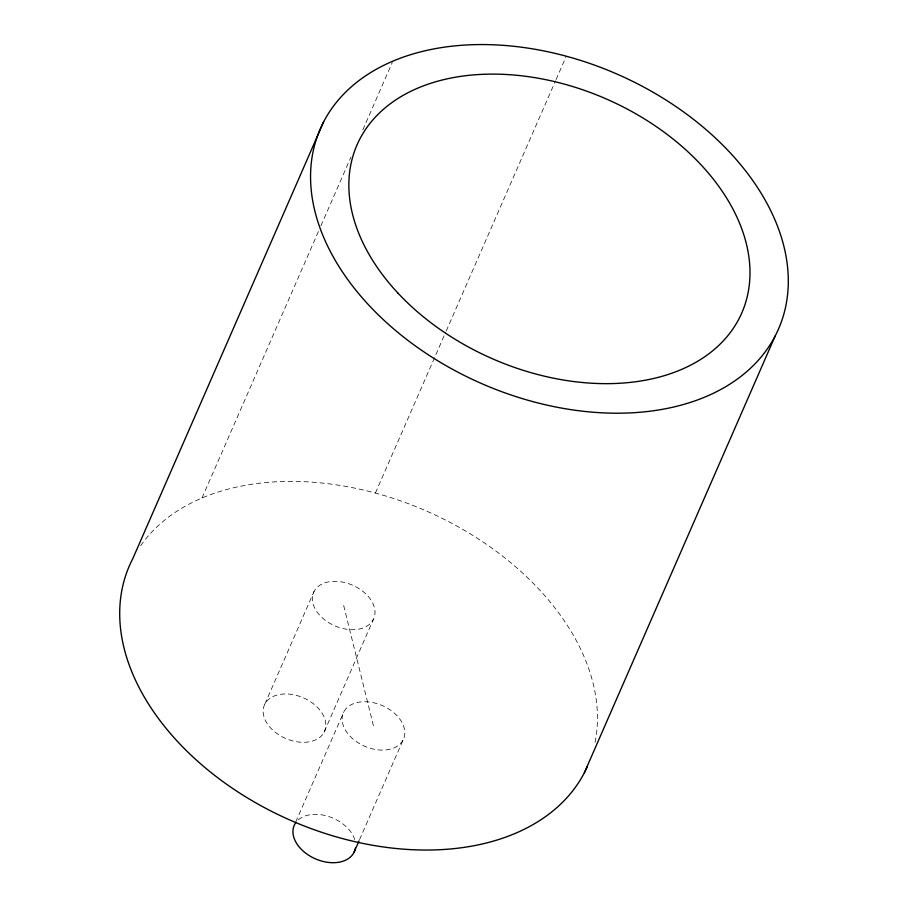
<?xml version="1.0" encoding="UTF-8"?>
<svg xmlns="http://www.w3.org/2000/svg" width="908" height="908" viewBox="0 0 908 908"><rect width="100%" height="100%" fill="white"/><g stroke="black" fill="none" stroke-linecap="round" stroke-linejoin="round"><path stroke-width="0.68" stroke-dasharray="4.54 3.41" d="M201.996 497.993L318.663 230.972M320.921 225.786L350.942 157.084M362.837 129.867L392.279 62.459M264.852 704.086L314.043 591.471M375.424 493.044L445.646 332.317M446.214 331.023L555.514 80.846M556.082 79.552L566.274 56.217M324.122 732.166A32.813 22.167 23.6 0 0 288.528 694.053A32.813 22.167 23.6 0 0 270.811 728.159A32.813 22.167 23.6 0 0 324.122 732.166L373.313 619.562A32.813 22.167 23.6 0 0 337.719 581.438A32.813 22.167 23.6 0 0 320.002 615.556A32.813 22.167 23.6 0 0 373.313 619.562M295.77 821.888L343.837 711.872M359.557 839.616L403.107 739.952A32.813 22.167 23.6 0 0 367.513 701.827A32.813 22.167 23.6 0 0 349.796 735.945A32.813 22.167 23.6 0 0 403.107 739.952M343.678 605.523L373.472 725.912M140.672 545.674A250.018 168.911 23.6 0 1 427.169 511.363A250.018 168.911 23.6 0 1 594.388 745.457M298.301 819.856A32.813 22.167 23.6 0 1 329.74 816.871A32.813 22.167 23.6 0 1 354.699 839.582"/><path stroke-width="1.36" d="M323.623 121.865L132.772 558.704A250.018 168.911 23.6 0 0 285.237 817.938A250.018 168.911 23.6 0 0 587.362 766.545M353.904 852.567L359 840.91M584.377 772.731L775.228 335.892A250.018 168.911 23.6 0 0 504.031 45.4A250.018 168.911 23.6 0 0 369.023 305.349A250.018 168.911 23.6 0 0 775.228 335.892M355.391 848.151A32.813 22.167 23.6 0 1 315.609 858.923A32.813 22.167 23.6 0 1 295.872 822.5M397.942 293.091A209.93 141.83 23.6 0 0 739.021 318.731A209.93 141.83 23.6 0 0 511.306 74.819A209.93 141.83 23.6 0 0 397.942 293.091"/></g></svg>
